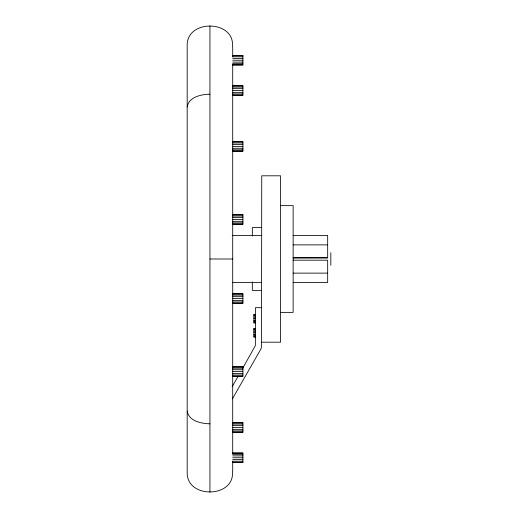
<?xml version="1.0" encoding="UTF-8"?>
<svg xmlns="http://www.w3.org/2000/svg" width="518" height="518" viewBox="0 0 518 518"><rect width="100%" height="100%" fill="white"/><g stroke="black" fill="none" stroke-linecap="round" stroke-linejoin="round"><path stroke-width="0.78" d="M232.355 46.769C235.425 20.662 188.675 18.693 187.186 43.952L187.186 474.048C188.675 499.307 235.425 497.338 232.355 471.231M187.186 106.935C188.779 96.827 201.373 94.386 209.945 94.172M232.155 386.674L238.176 376.185M242.592 368.492L255.342 345.616L255.471 307.66L261.745 307.66M232.381 398.886L260.807 349.177A13.565 13.565 0 0 0 261.512 346.827L261.745 175.809L280.581 175.809L280.581 342.191L261.745 342.191M232.705 55.381L242.91 55.381L242.91 65.113L232.705 65.113M232.705 55.75L242.91 55.75M232.705 56.805L242.91 56.805M232.705 58.385L242.91 58.385M232.705 60.243L242.91 60.243M232.705 62.108L242.91 62.108M232.705 63.688L242.91 63.688M232.705 64.744L242.91 64.744M232.705 85.638L242.91 85.638L242.91 95.37L232.705 95.37M232.705 86.007L242.91 86.007M232.705 87.063L242.91 87.063M232.705 88.643L242.91 88.643M232.705 90.508L242.91 90.508M232.705 92.366L242.91 92.366M232.705 93.946L242.91 93.946M232.705 95.001L242.91 95.001M232.705 141.55L242.91 141.55L242.91 151.282L232.705 151.282M232.705 141.919L242.91 141.919M232.705 142.974L242.91 142.974M232.705 144.554L242.91 144.554M232.705 146.413L242.91 146.413M232.705 148.278L242.91 148.278M232.705 149.857L242.91 149.857M232.705 150.913L242.91 150.913M280.581 205.633L293.143 205.633L293.143 312.367L280.581 312.367M232.705 214.601L242.91 214.601L242.91 224.333L232.705 224.333M232.705 214.97L242.91 214.97M232.705 216.025L242.91 216.025M232.705 217.605L242.91 217.605M232.705 219.464L242.91 219.464M232.705 221.328L242.91 221.328M232.705 222.908L242.91 222.908M232.705 223.964L242.91 223.964M261.745 227.609L252.331 227.609L252.331 236.111M232.226 235.457L261.745 235.457M293.143 235.457L327.674 235.457L327.674 257.822L293.143 257.854M293.143 244.872L327.674 244.872M293.143 257.822L327.674 257.822M209.945 259L232.705 259M293.143 260.178L327.674 260.178L327.674 282.543L293.143 282.543M293.143 273.128L327.674 273.128M232.226 282.543L261.745 282.543M261.745 290.391L252.331 290.391L252.331 281.889M232.705 293.667L242.91 293.667L242.91 303.399L232.705 303.399M232.705 294.036L242.91 294.036M232.705 295.092L242.91 295.092M232.705 296.672L242.91 296.672M232.705 298.536L242.91 298.536M232.705 300.395L242.91 300.395M232.705 301.975L242.91 301.975M232.705 303.03L242.91 303.03M255.471 314.329L253.898 314.329L253.898 322.967L255.471 322.967M253.898 314.659L255.471 314.659M253.898 315.598L255.471 315.598M253.898 316.997L255.471 316.997M253.898 318.648L255.471 318.648M253.898 320.299L255.471 320.299M253.898 321.704L255.471 321.704M253.898 322.636L255.471 322.636M255.471 328.457L253.898 328.457L253.898 337.095L255.471 337.095M253.898 328.788L255.471 328.788M253.898 329.726L255.471 329.726M253.898 331.125L255.471 331.125M253.898 332.776L255.471 332.776M253.898 334.427L255.471 334.427M253.898 335.826L255.471 335.826M253.898 336.765L255.471 336.765M232.705 366.718L242.91 366.718L242.91 376.45L232.705 376.45M232.705 367.087L242.91 367.087M232.705 368.143L242.91 368.143M232.705 369.722L242.91 369.722M232.705 371.587L242.91 371.587M232.705 373.446L242.91 373.446M232.705 375.026L242.91 375.026M232.705 376.081L242.91 376.081M232.705 422.63L242.91 422.63L242.91 432.362L232.705 432.362M232.705 422.999L242.91 422.999M232.705 424.054L242.91 424.054M232.705 425.634L242.91 425.634M232.705 427.492L242.91 427.492M232.705 429.357L242.91 429.357M232.705 430.937L242.91 430.937M232.705 431.993L242.91 431.993M232.705 452.887L242.91 452.887L242.91 462.619L232.705 462.619M232.705 453.256L242.91 453.256M232.705 454.312L242.91 454.312M232.705 455.892L242.91 455.892M232.705 457.757L242.91 457.757M232.705 459.615L242.91 459.615M232.705 461.195L242.91 461.195M232.705 462.25L242.91 462.25M209.945 423.828C201.373 423.614 188.779 421.173 187.186 411.065M330.814 252.719L330.814 265.281M232.705 47.216L232.705 56.922M232.705 64.102L232.705 453.897M232.705 461.078L232.705 470.784M209.945 25.9L209.945 492.1"/></g></svg>
